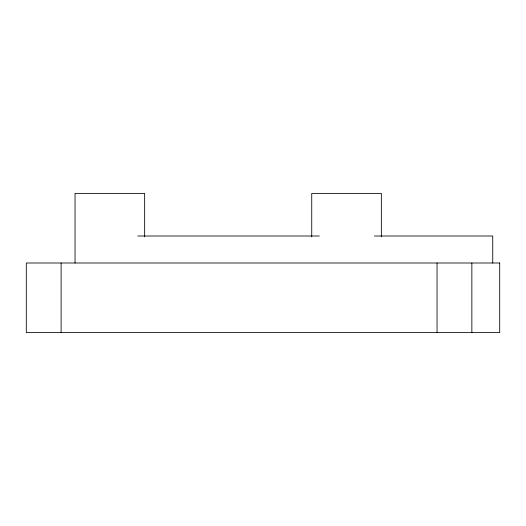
<?xml version="1.0" encoding="UTF-8"?>
<svg xmlns="http://www.w3.org/2000/svg" width="526" height="526" viewBox="0 0 526 526"><rect width="100%" height="100%" fill="white"/><g stroke="black" fill="none" stroke-linecap="round" stroke-linejoin="round"><path stroke-width="0.79" d="M137.733 236.003L319.341 236.003M374.4 236.003L492.737 236.003L492.737 263.02M471.855 263L471.855 332.616M437.047 263L437.047 332.616M381.35 236.792L381.35 193.384L311.734 193.384L311.734 236.792M144.65 236.792L144.65 193.384L75.034 193.384L75.034 263M61.108 263L61.108 332.616M499.7 263L26.3 263L26.3 332.616L499.7 332.616L499.7 263"/></g></svg>
